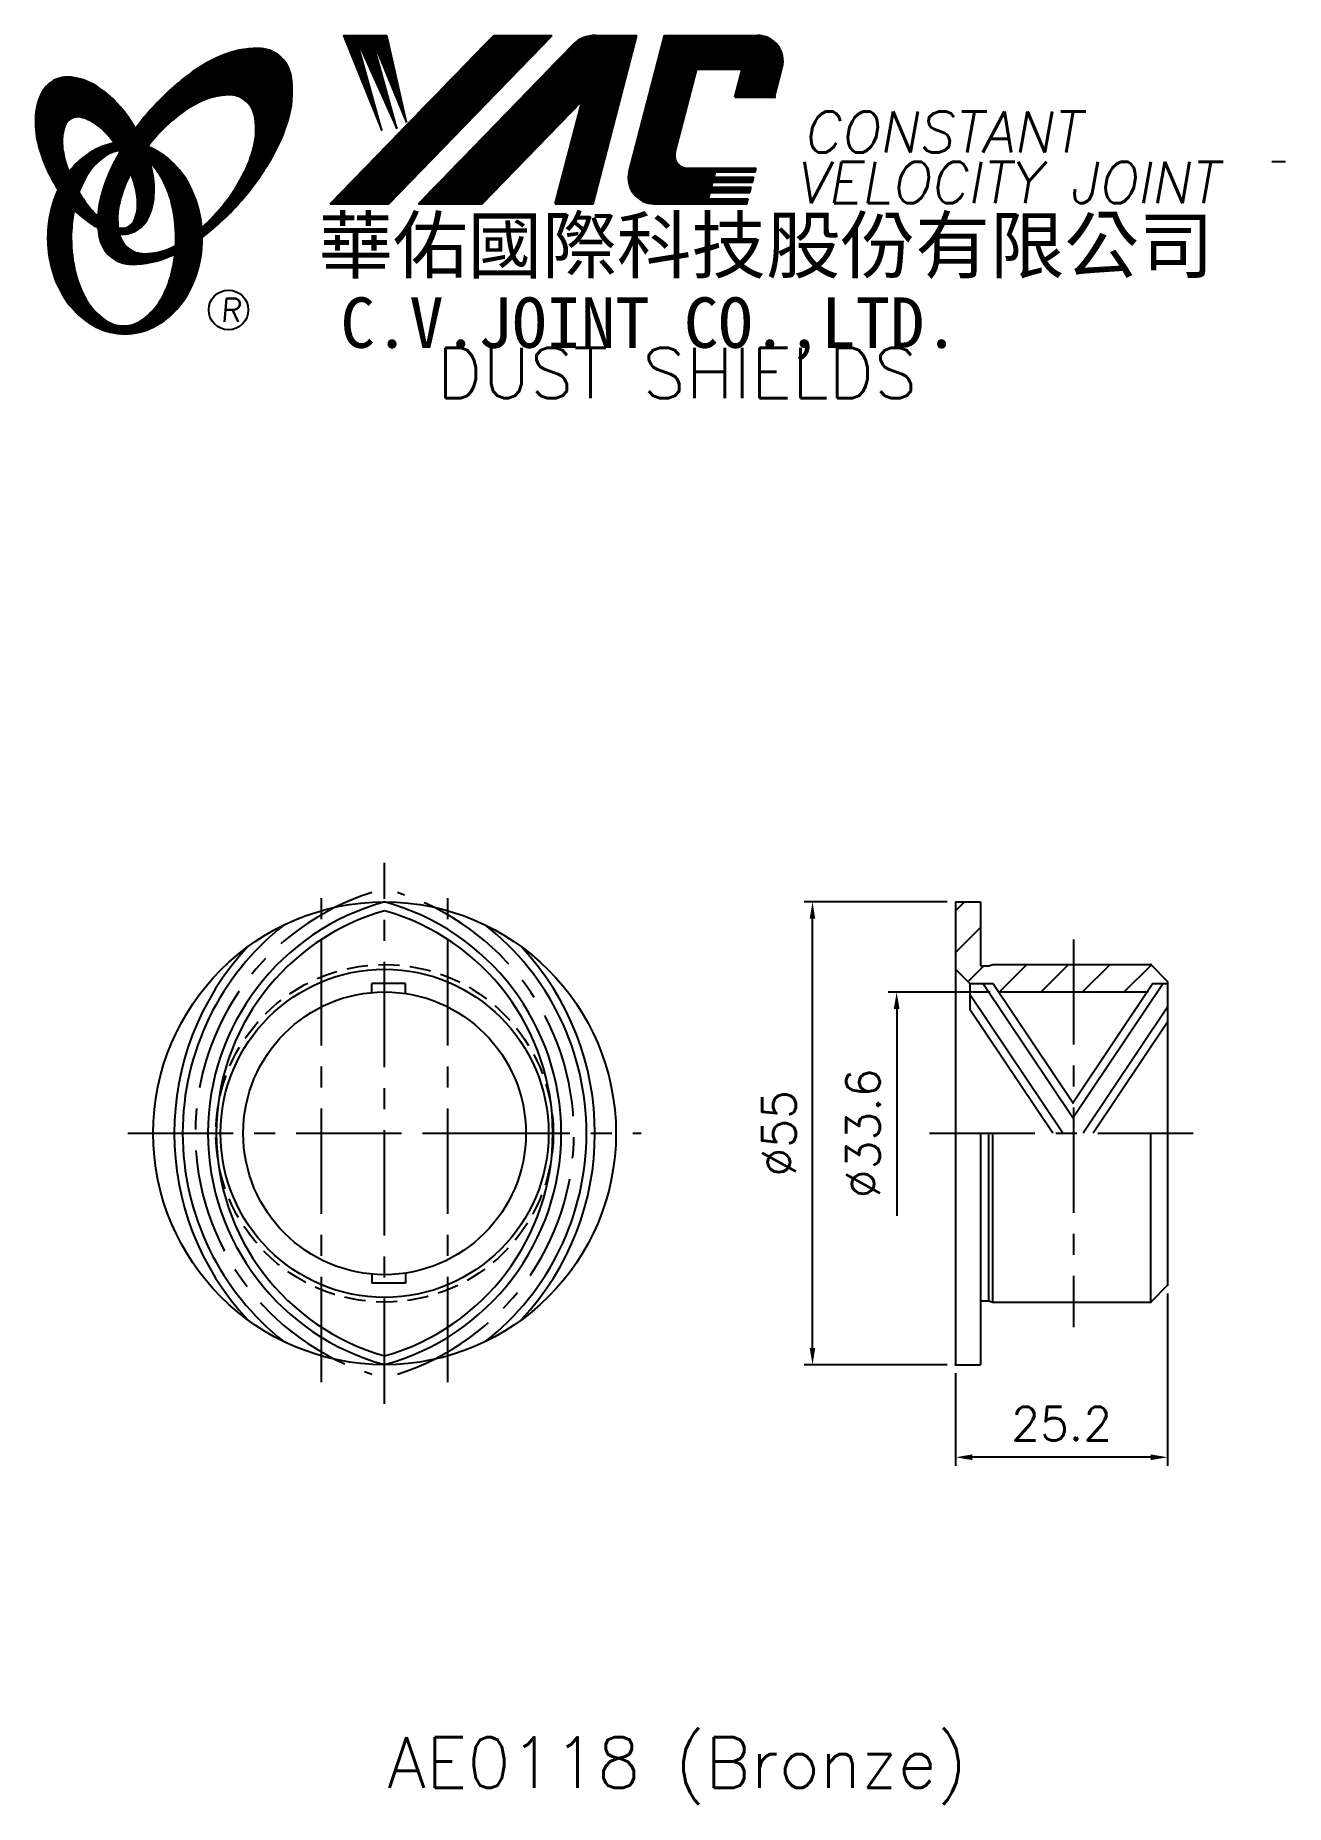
# Model space of a CAD drawing. Extents: x 663 to 812, y 301 to 512.
import ezdxf
from ezdxf.enums import TextEntityAlignment as Align

# ---------------------------------------------------------------- set-up
doc = ezdxf.new("R2010")
doc.units = 0
doc.header["$LTSCALE"] = 10
doc.header["$MEASUREMENT"] = 0
doc.linetypes.add('CENTER', pattern=[2, 1.25, -0.25, 0.25, -0.25])
doc.linetypes.add('HIDDEN', pattern=[0.375, 0.25, -0.125])
doc.layers.get('0').update_dxf_attribs({"linetype": 'CONTINUOUS'})
doc.layers.get('DEFPOINTS').update_dxf_attribs({"linetype": 'CONTINUOUS'})
doc.layers.add('4', color=7, linetype='CONTINUOUS')
doc.styles.add('CHINA', font='KAIU.TTF')
doc.styles.add('ITALICC', font='simplex.shx')
doc.dimstyles.new('STANDARD$0', dxfattribs={"dimtxt": 4, "dimasz": 2, "dimexe": 1, "dimexo": 1, "dimgap": 2, "dimtad": 1, "dimdec": 4, "dimzin": 10, "dimtxsty": 'ITALICC', "dimcen": 2, "dimclrd": 5, "dimclre": 5, "dimclrt": 18, "dimaunit": 1, "dimazin": 3, "dimtp": 0.1, "dimtfac": 0.7, "dimtdec": 4, "dimtmove": 0, "dimatfit": 3, "dimtolj": 1, "dimtzin": 10})
pattern_1 = [(45, (564.344507, 304.087718), (-0.00883883476, 0.00883883476), [])]
pattern_2 = [(45, (732.935052, 267.783309), (-0.00727476112, 0.00727476112), [])]

# ---------------------------------------------------------------- blocks, each defined once
blk = doc.blocks.new('*D4')
at = {"color": 5, "linetype": 'BYBLOCK'}
for p, q in [((771.74, 408.52), (754.74, 408.52)), ((755.74, 355.52), (755.74, 406.52)), ((771.74, 353.52), (754.74, 353.52))]:
    blk.add_line(p, q, dxfattribs=at)
for points in [[(755.4, 406.52), (756.07, 406.52), (755.74, 408.52)], [(755.4, 355.52), (756.07, 355.52), (755.74, 353.52)]]:
    blk.add_solid(points, dxfattribs=at)
at = {"layer": 'DEFPOINTS', "color": 0, "linetype": 'BYBLOCK'}
for p in [(755.74, 408.52), (772.74, 408.52), (772.74, 353.52)]:
    blk.add_point(p, dxfattribs=at)
at = {"color": 18, "linetype": 'BYBLOCK', "insert": (751.74, 381.02), "char_height": 4, "attachment_point": 5, "rotation": 90, "style": 'ITALICC'}
blk.add_mtext('\\A1;∅55', dxfattribs=at)
blk = doc.blocks.new('*D5')
at = {"color": 5, "linetype": 'BYBLOCK'}
for p, q in [((797.94, 361.97), (797.94, 341.52)), ((772.74, 352.52), (772.74, 341.52)), ((795.94, 342.52), (774.74, 342.52))]:
    blk.add_line(p, q, dxfattribs=at)
for points in [[(774.74, 342.86), (774.74, 342.19), (772.74, 342.52)], [(795.94, 342.86), (795.94, 342.19), (797.94, 342.52)]]:
    blk.add_solid(points, dxfattribs=at)
at = {"layer": 'DEFPOINTS', "color": 0, "linetype": 'BYBLOCK'}
for p in [(797.94, 362.97), (772.74, 353.52), (772.74, 342.52)]:
    blk.add_point(p, dxfattribs=at)
at = {"color": 18, "linetype": 'BYBLOCK', "insert": (785.34, 346.52), "char_height": 4, "attachment_point": 5, "style": 'ITALICC'}
blk.add_mtext('\\A1;25.2', dxfattribs=at)
blk = doc.blocks.new('*D6')
at = {"color": 5, "linetype": 'BYBLOCK'}
for p, q in [((776.84, 397.82), (764.74, 397.82)), ((765.74, 395.82), (765.74, 371.22))]:
    blk.add_line(p, q, dxfattribs=at)
blk.add_solid([(765.4, 395.82), (766.07, 395.82), (765.74, 397.82)], dxfattribs=at)
at = {"layer": 'DEFPOINTS', "color": 0, "linetype": 'BYBLOCK'}
for p in [(765.74, 397.82), (777.84, 397.82), (772.74, 364.22)]:
    blk.add_point(p, dxfattribs=at)
at = {"color": 18, "linetype": 'BYBLOCK', "insert": (761.74, 381.02), "char_height": 4, "attachment_point": 5, "rotation": 90, "style": 'ITALICC'}
blk.add_mtext('\\A1;∅33.6', dxfattribs=at)

msp = doc.modelspace()

# ---------------------------------------------------------------- hatches: boundary and pattern name
at = {"layer": '4', "linetype": 'CONTINUOUS'}
h = msp.add_hatch(dxfattribs=at)
h.set_pattern_fill('ANSI31', color=5, scale=0.1, style=0)
h.set_pattern_definition(pattern_1)
h.paths.add_polyline_path([(724.80321, 511.5187), (717.84591, 511.5187), (698.4293, 491.51494), (705.38661, 491.51494)])
h.paths.add_polyline_path([(728.3501, 503.75313), (725.16973, 491.51494), (729.65071, 491.51494), (734.84915, 511.5187), (729.95242, 511.5187, 0.202785967), (727.21835, 510.36228), (708.92422, 491.51494), (716.47113, 491.51494)])
h.paths.add_polyline_path([(741.97721, 507.52028), (747.37093, 507.52028), (746.50191, 504.17627), (751.21873, 504.17627), (752.13545, 507.70383, 0.490800957), (749.18525, 511.5187), (738.15093, 511.5187), (733.94388, 495.32981, 0.490800957), (736.89408, 491.51494), (747.9284, 491.51494), (748.08284, 492.10925), (743.36602, 492.10925), (743.55939, 492.85334), (748.27621, 492.85334), (748.43477, 493.46347), (743.71795, 493.46347), (743.87919, 494.08394), (748.59601, 494.08394), (748.75219, 494.68494), (744.03537, 494.68494), (744.19217, 495.28831), (748.90899, 495.28831), (749.02573, 495.73751), (740.88598, 495.73751, -0.490800957), (739.41088, 497.64494)])
h = msp.add_hatch(dxfattribs=at)
h.set_pattern_fill('ANSI31', color=1, scale=0.1, style=0)
h.set_pattern_definition(pattern_1)
h.paths.add_polyline_path([(705.16128, 511.5187), (699.98395, 511.5187), (704.55471, 500.21496), (701.48878, 511.17294), (706.32351, 500.45062), (703.3755, 511.17294), (707.50272, 501.15759)])
h = msp.add_hatch(dxfattribs=at)
h.set_pattern_fill('ANSI31', color=5, scale=0.082305, style=0)
h.set_pattern_definition([(45, (564.344507, 304.087718), (-0.00727476112, 0.00727476112), [])])
h.paths.add_polyline_path([(686.37998, 504.45622, -0.172879177), (688.32145, 503.79766, -0.172879177), (689.40875, 502.05961, -0.104527385), (689.43652, 498.73141, -0.065680101), (688.26699, 495.32946, -0.051823203), (685.82658, 491.48707, -0.044272532), (683.1516, 488.66073, -0.020203161), (683.20519, 487.52282, 0.006517006), (683.60974, 487.83489, 0.049863361), (688.16316, 492.24795, 0.049863361), (691.7528, 497.47512, 0.063682799), (693.57384, 502.10246, 0.103597411), (693.76314, 506.68644, 0.177892575), (692.41453, 509.05671, 0.177892575), (689.85214, 509.99004, 0.103597411), (685.36434, 509.03699, 0.063682799), (681.1066, 506.46792, 0.049863361), (676.55318, 502.05486, 0.016070017), (675.28248, 500.44855, -0.007061632), (675.52976, 500.01152, -0.031648676), (676.48235, 497.97494, -0.008069351), (676.91425, 498.53925, -0.051823203), (680.09263, 501.79771, -0.065680101), (683.13456, 503.71806, -0.104527385)])
h.paths.add_polyline_path([(673.30431, 491.2949, -0.065680101), (674.47384, 494.69686, -0.006063428), (674.71778, 495.17187, 0.027613469), (673.99094, 496.75995, 0.017011252), (673.45752, 497.69492, 0.007829282), (672.96354, 496.82769, 0.063682799), (671.1425, 492.20035, 0.103597411), (670.9532, 487.61638, 0.177892575), (672.3018, 485.2461, 0.177892575), (674.8642, 484.31277, 0.103597411), (679.35199, 485.26582, 0.008811776), (679.97896, 485.55589, 0.013922709), (680.05629, 486.5257, -0.009086703), (679.60627, 486.30826, -0.104527385), (676.36085, 485.5701, -0.172879177), (674.41938, 486.22866, -0.172879177), (673.33208, 487.96671, -0.104527385)])
h = msp.add_hatch(dxfattribs=at)
h.set_pattern_fill('ANSI31', color=3, scale=0.082305, style=0)
h.set_pattern_definition(pattern_2)
h.paths.add_polyline_path([(670.58347, 505.50706, 0.106488277), (667.6416, 506.54563, 0.158297415), (665.5514, 506.15059, 0.158297415), (664.09206, 504.6029, 0.106488277), (663.38125, 501.56513, 0.071723199), (663.7993, 498.25218, 0.058080454), (665.34428, 494.43679, 0.058080454), (667.72533, 491.079, 0.071723199), (670.29057, 488.94125, 0.020895977), (670.83075, 488.63926, -0.030777155), (670.81485, 490.01547, -0.042059526), (669.71849, 491.17824, -0.04691039), (668.09933, 493.65938, -0.04691039), (666.97105, 496.39887, -0.060581117), (666.56894, 498.66094, -0.10187153), (666.88057, 500.74914, -0.185892489), (667.66065, 501.64078, -0.185892489), (668.8373, 501.7789, -0.10187153), (670.73495, 500.85336, -0.060581117), (672.37178, 499.24109, -0.04691039), (673.99094, 496.75995, -0.04691039), (675.11922, 494.02046, -0.060581117), (675.52133, 491.75839, -0.10187153), (675.2097, 489.67019, -0.185892489), (674.42961, 488.77855, -0.185892489), (673.25297, 488.64043, -0.002013383), (673.21217, 488.65105, 0.021593804), (673.33208, 487.96671, 0.006477741), (673.35009, 487.88968, 0.14950097), (675.32265, 488.29772, 0.158297415), (676.78198, 489.84541, 0.106488277), (677.49279, 492.88317, 0.071723199), (677.07474, 496.19613, 0.058080454), (675.52976, 500.01152, 0.058080454), (673.14871, 503.36931, 0.071723199)])
h = msp.add_hatch(dxfattribs=at)
h.set_pattern_fill('ANSI31', color=1, scale=0.082305, style=0)
h.set_pattern_definition(pattern_2)
h.paths.add_polyline_path([(671.6771, 497.18361, -0.120168026), (673.36889, 497.837, 0.016865385), (672.76913, 498.71974, 0.076648372), (670.6129, 498.00082, 0.104809576), (667.52845, 495.48772, 0.005838257), (667.36151, 495.27552, 0.028089978), (668.09933, 493.65938, 0.014237292), (668.54145, 492.87434, -0.045767751), (669.46664, 494.81118, -0.106890197)])
h.paths.add_polyline_path([(667.64573, 487.42899, -0.048711043), (667.97583, 490.80933, -0.007865741), (667.72533, 491.079, -0.037695478), (666.08945, 493.19776, 0.03042545), (665.56413, 491.89378, 0.080710289), (664.83869, 487.42899, 0.080710289), (665.56413, 482.9642, 0.089265679), (667.52845, 479.37026, 0.104809576), (670.6129, 476.85716, 0.11926607), (674.0221, 476.03222, 0.11926607), (677.43129, 476.85716, 0.104809576), (680.51574, 479.37026, 0.089265679), (682.48007, 482.9642, 0.080710289), (683.2055, 487.42899, 0.080710289), (682.48007, 491.89378, 0.089265679), (680.51574, 495.48772, 0.104809576), (677.43129, 498.00082, 0.025513357), (676.73805, 498.31357, 0.004818181), (676.48235, 497.97494, -0.023722145), (677.02356, 496.37819, -0.065307489), (678.25874, 494.81118, -0.073950765), (679.5712, 491.61345, -0.060532391), (680.07965, 487.42899, -0.060532391), (679.5712, 483.24453, -0.073950765), (678.25874, 480.0468, -0.106890197), (676.04828, 477.67437, -0.153118262), (673.86269, 476.989, -0.153118262), (671.6771, 477.67437, -0.106890197), (669.46664, 480.0468, -0.073950765), (668.15418, 483.24453, -0.060532391)])
h = msp.add_hatch(dxfattribs=at)
h.set_pattern_fill('ANSI31', color=5, scale=28, style=0)
h.set_pattern_definition([(45, (125.596, 2.864), (-2.474874, 2.474874), [])])
h.paths.add_polyline_path([(786.73704, 401.07461), (786.73704, 397.82461), (795.53003, 397.82461), (796.19968, 398.82461), (797.93704, 398.82461), (797.93704, 399.07461), (795.93704, 401.07461)])
h.paths.add_polyline_path([(777.18704, 401.07461), (776.68704, 400.92461), (775.68704, 400.92461), (775.68704, 408.52461), (772.73704, 408.52461), (772.73704, 400.52461), (774.43704, 398.82461), (777.17441, 398.82461), (777.84405, 397.82461), (786.73704, 397.82461), (786.73704, 401.07461)])

# ---------------------------------------------------------------- linework, layer by layer
at = {"layer": '4', "color": 5, "linetype": 'CONTINUOUS'}
for p, q in [((698.4293, 491.51494), (717.84591, 511.5187)), ((705.38661, 491.51494), (724.80321, 511.5187)), ((717.84591, 511.5187), (724.80321, 511.5187)), ((729.65071, 491.51494), (734.84915, 511.5187)), ((729.95242, 511.5187), (734.84915, 511.5187)), ((733.94388, 495.32981), (738.15093, 511.5187)), ((738.15093, 511.5187), (749.18525, 511.5187)), ((708.92422, 491.51494), (727.21835, 510.36228)), ((739.41088, 497.64494), (741.97721, 507.52028)), ((741.97721, 507.52028), (747.37093, 507.52028)), ((746.50191, 504.17627), (747.37093, 507.52028)), ((751.21873, 504.17627), (752.13545, 507.70383)), ((716.47113, 491.51494), (728.3501, 503.75313)), ((725.16973, 491.51494), (728.3501, 503.75313)), ((746.50191, 504.17627), (751.36916, 504.17627)), ((811.9638, 496.49008), (810.32784, 496.49008)), ((740.88598, 495.73751), (749.02573, 495.73751)), ((744.03537, 494.68494), (744.19217, 495.28831)), ((744.03537, 494.68494), (748.75219, 494.68494)), ((744.19217, 495.28831), (748.90899, 495.28831)), ((748.59601, 494.08394), (748.75219, 494.68494)), ((748.90899, 495.28831), (749.02573, 495.73751)), ((743.36602, 492.10925), (743.55939, 492.85334)), ((743.36602, 492.10925), (748.08284, 492.10925)), ((743.55939, 492.85334), (748.27621, 492.85334)), ((743.71795, 493.46347), (743.87919, 494.08394)), ((743.71795, 493.46347), (748.43477, 493.46347)), ((743.87919, 494.08394), (748.59601, 494.08394)), ((747.9284, 491.51494), (748.08284, 492.10925)), ((748.27621, 492.85334), (748.43477, 493.46347)), ((698.4293, 491.51494), (705.38661, 491.51494)), ((708.92422, 491.51494), (716.47113, 491.51494)), ((725.16973, 491.51494), (729.65071, 491.51494)), ((736.89408, 491.51494), (747.9284, 491.51494))]:
    msp.add_line(p, q, dxfattribs=at)
at = {"layer": '4', "color": 1, "linetype": 'CONTINUOUS'}
for p, q in [((699.98395, 511.5187), (705.16128, 511.5187)), ((699.98395, 511.5187), (704.55471, 500.21496)), ((701.48878, 511.17294), (706.32351, 500.45062)), ((704.55471, 500.21496), (701.48878, 511.17294)), ((706.32351, 500.45062), (703.3755, 511.17294)), ((703.3755, 511.17294), (707.50272, 501.15759)), ((707.50272, 501.15759), (705.16128, 511.5187))]:
    msp.add_line(p, q, dxfattribs=at)
at = {"layer": '4', "color": 5, "linetype": 'CENTER'}
for p, q in [((704.87942, 348.88818), (704.87942, 413.16104)), ((697.37942, 351.46112), (697.37942, 410.5881)), ((712.37942, 351.46112), (712.37942, 410.5881)), ((786.73704, 404.07461), (786.73704, 357.97461)), ((674.37942, 381.02461), (735.37942, 381.02461)), ((709.37942, 381.02461), (715.37942, 381.02461)), ((769.6437, 381.02461), (800.9638, 381.02461))]:
    msp.add_line(p, q, dxfattribs=at)
at = {"layer": '4', "color": 7, "linetype": 'CONTINUOUS'}
for p, q in [((772.73704, 408.52461), (772.73704, 353.52461)), ((772.73704, 408.52461), (775.68704, 408.52461)), ((775.68704, 408.52461), (775.68704, 400.92461)), ((774.43704, 398.82461), (772.73704, 400.52461)), ((775.68704, 400.92461), (776.68704, 400.92461)), ((776.68704, 400.92461), (777.18704, 401.07461)), ((777.18704, 401.07461), (795.93704, 401.07461)), ((795.93704, 401.07461), (797.93704, 399.07461)), ((707.37942, 398.82461), (703.37942, 398.82461)), ((774.43704, 398.82461), (777.17441, 398.82461)), ((774.43704, 398.82461), (774.43704, 395.72348)), ((785.48354, 381.02461), (774.43704, 397.52071)), ((786.73704, 382.74718), (775.9709, 398.82461)), ((786.73704, 384.54441), (777.17441, 398.82461)), ((777.84405, 397.82461), (795.53003, 397.82461)), ((796.19968, 398.82461), (786.68704, 384.61907)), ((797.40318, 398.82461), (786.68704, 382.82184)), ((796.19968, 398.82461), (797.93704, 398.82461)), ((797.93704, 399.07461), (797.93704, 362.97461)), ((784.28003, 381.02461), (774.43704, 395.72348)), ((797.93704, 396.02738), (787.89055, 381.02461)), ((797.93704, 394.23015), (789.09405, 381.02461)), ((775.68704, 381.02461), (775.68704, 353.52461)), ((776.68704, 361.12461), (776.68704, 381.02461)), ((777.18704, 360.97461), (777.18704, 381.02461)), ((795.93704, 360.97461), (795.93704, 381.02461)), ((707.37942, 363.22461), (703.37942, 363.22461)), ((797.93704, 362.97461), (795.93704, 360.97461)), ((775.68704, 361.12461), (776.68704, 361.12461)), ((776.68704, 361.12461), (777.18704, 360.97461)), ((777.18704, 360.97461), (795.93704, 360.97461)), ((772.73704, 353.52461), (775.68704, 353.52461))]:
    msp.add_line(p, q, dxfattribs=at)
at = {"layer": '4', "color": 7, "linetype": 'CENTER'}
for p, q in [((703.37942, 397.70514), (703.37942, 398.82461)), ((707.37942, 397.63756), (707.37942, 398.82461)), ((703.37942, 364.34408), (703.37942, 363.22461)), ((707.37942, 364.41166), (707.37942, 363.22461))]:
    msp.add_line(p, q, dxfattribs=at)
at = {"layer": '4', "color": 5, "linetype": 'CONTINUOUS'}
for points in [[(683.20519, 487.52282, 0.006517006), (683.60974, 487.83489, 0.049863361), (688.16316, 492.24795, 0.049863361), (691.7528, 497.47512, 0.063682799), (693.57384, 502.10246, 0.103597411), (693.76314, 506.68644, 0.177892575), (692.41453, 509.05671, 0.177892575), (689.85214, 509.99004, 0.103597411), (685.36434, 509.03699, 0.063682799), (681.1066, 506.46792, 0.049863361), (676.55318, 502.05486, 0.016070017), (675.28248, 500.44855)], [(683.1516, 488.66073, 0.044272532), (685.82658, 491.48707, 0.051823203), (688.26699, 495.32946, 0.065680101), (689.43652, 498.73141, 0.104527385), (689.40875, 502.05961, 0.172879177), (688.32145, 503.79766, 0.172879177), (686.37998, 504.45622, 0.104527385), (683.13456, 503.71806, 0.065680101), (680.09263, 501.79771, 0.051823203), (676.91425, 498.53925, 0.008069351), (676.48235, 497.97494)], [(673.45752, 497.69492, 0.007829282), (672.96354, 496.82769, 0.063682799), (671.1425, 492.20035, 0.103597411), (670.9532, 487.61638, 0.177892575), (672.3018, 485.2461, 0.177892575), (674.8642, 484.31277, 0.103597411), (679.35199, 485.26582, 0.008811776), (679.97896, 485.55589, 0.008811776)], [(674.71778, 495.17187, 0.006063428), (674.47384, 494.69686, 0.065680101), (673.30431, 491.2949, 0.104527385), (673.33208, 487.96671, 0.172879177), (674.41938, 486.22866, 0.172879177), (676.36085, 485.5701, 0.104527385), (679.60627, 486.30826, 0.009086703), (680.05629, 486.5257, 0.009086703)]]:
    msp.add_lwpolyline(points, format="xyb", dxfattribs=at)
at = {"layer": '4', "color": 3, "linetype": 'CONTINUOUS'}
for points in [[(673.35009, 487.88968, 0.14950097), (675.32265, 488.29772, 0.158297415), (676.78198, 489.84541, 0.106488277), (677.49279, 492.88317, 0.071723199), (677.07474, 496.19613, 0.058080454), (675.52976, 500.01152, 0.058080454), (673.14871, 503.36931, 0.071723199), (670.58347, 505.50706, 0.106488277), (667.6416, 506.54563, 0.158297415), (665.5514, 506.15059, 0.158297415), (664.09206, 504.6029, 0.106488277), (663.38125, 501.56513, 0.071723199), (663.7993, 498.25218, 0.058080454), (665.34428, 494.43679, 0.058080454), (667.72533, 491.079, 0.071723199), (670.29057, 488.94125, 0.020895977), (670.83075, 488.63926, 0.020895977)], [(673.21217, 488.65105, 0.002013383), (673.25297, 488.64043, 0.185892489), (674.42961, 488.77855, 0.185892489), (675.2097, 489.67019, 0.10187153), (675.52133, 491.75839, 0.060581117), (675.11922, 494.02046, 0.04691039), (673.99094, 496.75995, 0.04691039), (672.37178, 499.24109, 0.060581117), (670.73495, 500.85336, 0.10187153), (668.8373, 501.7789, 0.185892489), (667.66065, 501.64078, 0.185892489), (666.88057, 500.74914, 0.10187153), (666.56894, 498.66094, 0.060581117), (666.97105, 496.39887, 0.04691039), (668.09933, 493.65938, 0.04691039), (669.71849, 491.17824, 0.042059526), (670.81485, 490.01547, 0.042059526)]]:
    msp.add_lwpolyline(points, format="xyb", dxfattribs=at)
at = {"layer": '4', "color": 1, "linetype": 'CONTINUOUS'}
for points in [[(672.76913, 498.71974, 0.076648372), (670.6129, 498.00082, 0.104809576), (667.52845, 495.48772, 0.005838257), (667.36151, 495.27552, 0.005838257)], [(666.08945, 493.19776, 0.03042545), (665.56413, 491.89378, 0.080710289), (664.83869, 487.42899, 0.080710289), (665.56413, 482.9642, 0.089265679), (667.52845, 479.37026, 0.104809576), (670.6129, 476.85716, 0.11926607), (674.0221, 476.03222, 0.11926607), (677.43129, 476.85716, 0.104809576), (680.51574, 479.37026, 0.089265679), (682.48007, 482.9642, 0.080710289), (683.2055, 487.42899, 0.080710289), (682.48007, 491.89378, 0.089265679), (680.51574, 495.48772, 0.104809576), (677.43129, 498.00082, 0.025513357), (676.73805, 498.31357, 0.025513357)], [(667.97583, 490.80933, 0.048711043), (667.64573, 487.42899, 0.060532391), (668.15418, 483.24453, 0.073950765), (669.46664, 480.0468, 0.106890197), (671.6771, 477.67437, 0.153118262), (673.86269, 476.989, 0.153118262), (676.04828, 477.67437, 0.106890197), (678.25874, 480.0468, 0.073950765), (679.5712, 483.24453, 0.060532391), (680.07965, 487.42899, 0.060532391), (679.5712, 491.61345, 0.073950765), (678.25874, 494.81118, 0.065307489), (677.02356, 496.37819)], [(673.36889, 497.837, 0.120168026), (671.6771, 497.18361, 0.106890197), (669.46664, 494.81118, 0.045767751), (668.54145, 492.87434, 0.045767751)]]:
    msp.add_lwpolyline(points, format="xyb", dxfattribs=at)
at = {"layer": '4', "color": 5, "linetype": 'CONTINUOUS'}
msp.add_circle((686.32634, 478.88327), 2.35282, dxfattribs=at)
at = {"layer": '4', "color": 7, "linetype": 'CONTINUOUS'}
for radius in [27.5, 19.5, 16.8]:
    msp.add_circle((704.87942, 381.02461), radius, dxfattribs=at)
at = {"layer": '4', "color": 5, "linetype": 'HIDDEN'}
msp.add_circle((704.87942, 381.02461), 20.05, dxfattribs=at)
at = {"layer": '4', "color": 5, "linetype": 'CONTINUOUS'}
for centre, radius, start, end in [((729.95242, 507.70846), 3.81024, 90, 135.8533387), ((749.18525, 508.47051), 3.04819, 345.4326059, 90), ((740.88598, 497.2616), 1.5241, 165.4326059, 270), ((736.89408, 494.56313), 3.04819, 165.4326059, 270)]:
    msp.add_arc(centre, radius, start, end, dxfattribs=at)
at = {"layer": '4', "color": 5, "linetype": 'CENTER'}
for centre, start, end in [((712.37942, 381.02461), 107.5189964, 252.4810036), ((697.37942, 381.02461), 287.5189964, 72.4810036)]:
    msp.add_arc(centre, 30, start, end, dxfattribs=at)
at = {"layer": '4', "color": 7, "linetype": 'CONTINUOUS'}
for centre, radius, start, end in [((712.37942, 381.02461), 28.5, 105.2575233, 254.7424767), ((697.37942, 381.02461), 28.5, 285.2575233, 74.7424767), ((712.37942, 381.02461), 27.5, 105.8266201, 254.1733799), ((697.37942, 381.02461), 27.5, 285.8266201, 74.1733799), ((712.37942, 381.02461), 31.5, 128.2080294, 231.7919706), ((697.37942, 381.02461), 31.5, 308.2080294, 51.7919706), ((712.37942, 381.02461), 32.5, 136.9509202, 223.0490798), ((697.37942, 381.02461), 32.5, 316.9509202, 43.0490798)]:
    msp.add_arc(centre, radius, start, end, dxfattribs=at)
for p in [(795.93704, 401.07461), (795.53003, 397.82461), (797.93704, 362.97461), (795.93704, 360.97461), (772.73704, 353.52461)]:
    msp.add_point(p, dxfattribs=at)

# ---------------------------------------------------------------- texts
at = {"layer": '4', "color": 5, "linetype": 'CONTINUOUS', "style": 'ITALICC'}
for s, height, oblique, p in [('CONSTANT', 4.9, 10, (754.57811, 497.58541)), ('VELOCITY JOINT', 4.9, 10, (753.69988, 491.59003)), ('R', 2.75625, 5, (685.36765, 477.47367))]:
    msp.add_text(s, height=height, dxfattribs=dict(at, oblique=oblique)).set_placement(p)
at = {"layer": '4', "color": 7, "linetype": 'CONTINUOUS', "style": 'CHINA'}
for s, height, p in [('華佑國際科技股份有限公司', 6.5, (697.01594, 483.32509)), ('C.V.JOINT CO.,LTD.', 6, (699.64458, 474.37888))]:
    msp.add_text(s, height=height, dxfattribs=at).set_placement(p)
at = {"layer": '4', "color": 18, "linetype": 'CONTINUOUS', "style": 'ITALICC'}
for s, p in [('DUST SHIELDS', (739.6473, 468.38605)), ('AE0118 (Bronze)', (739.6473, 303.23866))]:
    msp.add_text(s, height=6, dxfattribs=at).set_placement(p, align=Align.CENTER)

# ---------------------------------------------------------------- dimensions: what is measured, and where the dimension line sits
at = {"layer": '4', "color": 7, "linetype": 'CONTINUOUS'}
dim = msp.add_linear_dim(base=(755.737, 408.52461), p1=(772.73704, 353.52461), p2=(772.73704, 408.52461), angle=90, text='%%C55', dimstyle='STANDARD$0', dxfattribs=at)
dim.commit()
dim.dimension.update_dxf_attribs({"geometry": '*D4', "text_midpoint": (751.737, 381.02461)})
dim = msp.add_linear_dim(base=(765.73706, 397.82461), p1=(772.73704, 364.22461), p2=(777.84405, 397.82461), angle=90, text='%%C33.6', dimstyle='STANDARD$0', override={"dimcen": -2, "dimse1": 1, "dimsd1": 1}, dxfattribs=at)
dim.commit()
dim.dimension.update_dxf_attribs({"geometry": '*D6', "text_midpoint": (761.73706, 381.02461)})
dim = msp.add_linear_dim(base=(772.73704, 342.52464), p1=(797.93704, 362.97461), p2=(772.73704, 353.52461), text='25.2', dimstyle='STANDARD$0', dxfattribs=at)
dim.commit()
dim.dimension.update_dxf_attribs({"geometry": '*D5', "text_midpoint": (785.33704, 346.52464)})

doc.saveas('drawing.dxf')
